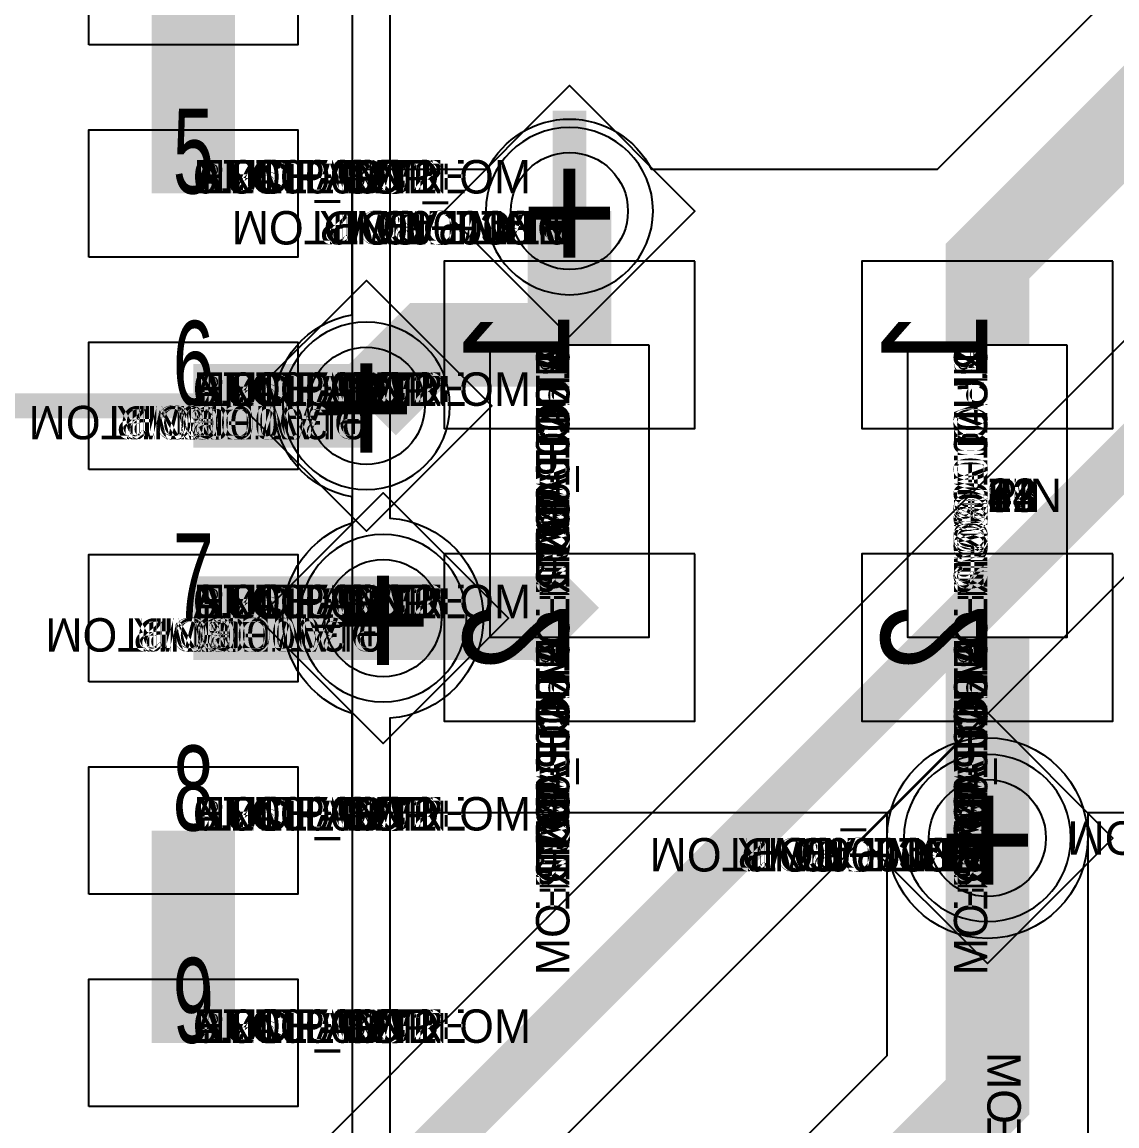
# Model space of a CAD drawing. Extents: x 0 to 323, y 0 to 320.
# Drawn here: x 99.04 to 105.59, y 187.43 to 194.04 of the extents above; entities that cross this region are included whole.
import ezdxf
from ezdxf.enums import TextEntityAlignment as Align

# ---------------------------------------------------------------- set-up
doc = ezdxf.new("R2010")
doc.units = 0
doc.header["$MEASUREMENT"] = 0
doc.layers.get('0').update_dxf_attribs({"linetype": 'CONTINUOUS'})
for name, color, linetype in [('CDN_FIGURES', 7, 'CONTINUOUS'), ('ETCH_BOTTOM', 7, 'CONTINUOUS'), ('ETCH_GND', 3, 'CONTINUOUS'), ('ETCH_INT1', 4, 'CONTINUOUS'), ('ETCH_INT2', 5, 'CONTINUOUS'), ('ETCH_PWR', 6, 'CONTINUOUS'), ('ETCH_TOP', 2, 'CONTINUOUS'), ('MANUFACTURING_NCLEGEND-1-6', 8, 'CONTINUOUS'), ('PACKAGE_GEOMETRY_ASSEMBLY_TOP', 11, 'CONTINUOUS'), ('PACKAGE_GEOMETRY_PIN_NUMBER', 9, 'CONTINUOUS')]:
    doc.layers.add(name, color=color, linetype=linetype)

# ---------------------------------------------------------------- blocks, each defined once
blk = doc.blocks.new('PAD_INFO')
for tag in ['SHAPE_TYPE', 'PAD_HEIGHT', 'PAD_LAYER', 'PAD_TYPE', 'PAD_WIDTH']:
    blk.add_attdef(tag, (0, 0), '', height=0.2)
at = {"flags": 2}
blk.add_attdef('CDN_TYPE', (0, 0), '', height=0.2, dxfattribs=at)
blk = doc.blocks.new('DRILL_INFO')
at = {"flags": 2}
blk.add_attdef('CDN_TYPE', (0, 0), '', height=0.2, dxfattribs=at)
for tag in ['FSHAPE', 'FCHAR', 'DRILL_HEIGHT', 'DIAMETER', 'PLATED', 'DRILL_WIDTH']:
    blk.add_attdef(tag, (0, 0), '', height=0.2)
blk = doc.blocks.new('VIA0700X0300')
at = {"layer": 'ETCH_BOTTOM'}
blk.add_circle((0, 0), 0.35, dxfattribs=at)
at = {"layer": 'ETCH_GND'}
blk.add_circle((0, 0), 0.35, dxfattribs=at)
at = {"layer": 'ETCH_INT1'}
blk.add_circle((0, 0), 0.35, dxfattribs=at)
at = {"layer": 'ETCH_INT2'}
blk.add_circle((0, 0), 0.35, dxfattribs=at)
at = {"layer": 'ETCH_PWR'}
blk.add_circle((0, 0), 0.35, dxfattribs=at)
at = {"layer": 'ETCH_TOP'}
blk.add_circle((0, 0), 0.35, dxfattribs=at)
ref = blk.add_blockref('PAD_INFO', (0, 0))
ref.add_attrib('PAD_LAYER', 'ETCH_TOP', (0, 0), dxfattribs={"height": 0.2})
ref.add_attrib('SHAPE_TYPE', 'NULL', (0, 0), dxfattribs={"height": 0.2})
ref.add_attrib('PAD_TYPE', 'ANTIPAD', (0, 0), dxfattribs={"height": 0.2})
ref.add_attrib('PAD_WIDTH', '0.000000', (0, 0), dxfattribs={"height": 0.2})
ref.add_attrib('PAD_HEIGHT', '0.000000', (0, 0), dxfattribs={"height": 0.2})
ref = blk.add_blockref('PAD_INFO', (0, 0))
ref.add_attrib('PAD_LAYER', 'ETCH_GND', (0, 0), dxfattribs={"height": 0.2})
ref.add_attrib('SHAPE_TYPE', 'NULL', (0, 0), dxfattribs={"height": 0.2})
ref.add_attrib('PAD_TYPE', 'ANTIPAD', (0, 0), dxfattribs={"height": 0.2})
ref.add_attrib('PAD_WIDTH', '0.000000', (0, 0), dxfattribs={"height": 0.2})
ref.add_attrib('PAD_HEIGHT', '0.000000', (0, 0), dxfattribs={"height": 0.2})
ref = blk.add_blockref('PAD_INFO', (0, 0))
ref.add_attrib('PAD_LAYER', 'ETCH_INT1', (0, 0), dxfattribs={"height": 0.2})
ref.add_attrib('SHAPE_TYPE', 'NULL', (0, 0), dxfattribs={"height": 0.2})
ref.add_attrib('PAD_TYPE', 'ANTIPAD', (0, 0), dxfattribs={"height": 0.2})
ref.add_attrib('PAD_WIDTH', '0.000000', (0, 0), dxfattribs={"height": 0.2})
ref.add_attrib('PAD_HEIGHT', '0.000000', (0, 0), dxfattribs={"height": 0.2})
ref = blk.add_blockref('PAD_INFO', (0, 0))
ref.add_attrib('PAD_LAYER', 'ETCH_INT2', (0, 0), dxfattribs={"height": 0.2})
ref.add_attrib('SHAPE_TYPE', 'NULL', (0, 0), dxfattribs={"height": 0.2})
ref.add_attrib('PAD_TYPE', 'ANTIPAD', (0, 0), dxfattribs={"height": 0.2})
ref.add_attrib('PAD_WIDTH', '0.000000', (0, 0), dxfattribs={"height": 0.2})
ref.add_attrib('PAD_HEIGHT', '0.000000', (0, 0), dxfattribs={"height": 0.2})
ref = blk.add_blockref('PAD_INFO', (0, 0))
ref.add_attrib('PAD_LAYER', 'ETCH_PWR', (0, 0), dxfattribs={"height": 0.2})
ref.add_attrib('SHAPE_TYPE', 'NULL', (0, 0), dxfattribs={"height": 0.2})
ref.add_attrib('PAD_TYPE', 'ANTIPAD', (0, 0), dxfattribs={"height": 0.2})
ref.add_attrib('PAD_WIDTH', '0.000000', (0, 0), dxfattribs={"height": 0.2})
ref.add_attrib('PAD_HEIGHT', '0.000000', (0, 0), dxfattribs={"height": 0.2})
ref = blk.add_blockref('PAD_INFO', (0, 0))
ref.add_attrib('PAD_LAYER', 'ETCH_BOTTOM', (0, 0), dxfattribs={"height": 0.2})
ref.add_attrib('SHAPE_TYPE', 'NULL', (0, 0), dxfattribs={"height": 0.2})
ref.add_attrib('PAD_TYPE', 'ANTIPAD', (0, 0), dxfattribs={"height": 0.2})
ref.add_attrib('PAD_WIDTH', '0.000000', (0, 0), dxfattribs={"height": 0.2})
ref.add_attrib('PAD_HEIGHT', '0.000000', (0, 0), dxfattribs={"height": 0.2})
ref = blk.add_blockref('PAD_INFO', (0, 0))
ref.add_attrib('PAD_LAYER', 'ETCH_TOP', (0, 0), dxfattribs={"height": 0.2})
ref.add_attrib('SHAPE_TYPE', 'NULL', (0, 0), dxfattribs={"height": 0.2})
ref.add_attrib('PAD_TYPE', 'THERMAL', (0, 0), dxfattribs={"height": 0.2})
ref.add_attrib('PAD_WIDTH', '0.000000', (0, 0), dxfattribs={"height": 0.2})
ref.add_attrib('PAD_HEIGHT', '0.000000', (0, 0), dxfattribs={"height": 0.2})
ref = blk.add_blockref('PAD_INFO', (0, 0))
ref.add_attrib('PAD_LAYER', 'ETCH_GND', (0, 0), dxfattribs={"height": 0.2})
ref.add_attrib('SHAPE_TYPE', 'NULL', (0, 0), dxfattribs={"height": 0.2})
ref.add_attrib('PAD_TYPE', 'THERMAL', (0, 0), dxfattribs={"height": 0.2})
ref.add_attrib('PAD_WIDTH', '0.000000', (0, 0), dxfattribs={"height": 0.2})
ref.add_attrib('PAD_HEIGHT', '0.000000', (0, 0), dxfattribs={"height": 0.2})
ref = blk.add_blockref('PAD_INFO', (0, 0))
ref.add_attrib('PAD_LAYER', 'ETCH_INT1', (0, 0), dxfattribs={"height": 0.2})
ref.add_attrib('SHAPE_TYPE', 'NULL', (0, 0), dxfattribs={"height": 0.2})
ref.add_attrib('PAD_TYPE', 'THERMAL', (0, 0), dxfattribs={"height": 0.2})
ref.add_attrib('PAD_WIDTH', '0.000000', (0, 0), dxfattribs={"height": 0.2})
ref.add_attrib('PAD_HEIGHT', '0.000000', (0, 0), dxfattribs={"height": 0.2})
ref = blk.add_blockref('PAD_INFO', (0, 0))
ref.add_attrib('PAD_LAYER', 'ETCH_INT2', (0, 0), dxfattribs={"height": 0.2})
ref.add_attrib('SHAPE_TYPE', 'NULL', (0, 0), dxfattribs={"height": 0.2})
ref.add_attrib('PAD_TYPE', 'THERMAL', (0, 0), dxfattribs={"height": 0.2})
ref.add_attrib('PAD_WIDTH', '0.000000', (0, 0), dxfattribs={"height": 0.2})
ref.add_attrib('PAD_HEIGHT', '0.000000', (0, 0), dxfattribs={"height": 0.2})
ref = blk.add_blockref('PAD_INFO', (0, 0))
ref.add_attrib('PAD_LAYER', 'ETCH_PWR', (0, 0), dxfattribs={"height": 0.2})
ref.add_attrib('SHAPE_TYPE', 'NULL', (0, 0), dxfattribs={"height": 0.2})
ref.add_attrib('PAD_TYPE', 'THERMAL', (0, 0), dxfattribs={"height": 0.2})
ref.add_attrib('PAD_WIDTH', '0.000000', (0, 0), dxfattribs={"height": 0.2})
ref.add_attrib('PAD_HEIGHT', '0.000000', (0, 0), dxfattribs={"height": 0.2})
ref = blk.add_blockref('PAD_INFO', (0, 0))
ref.add_attrib('PAD_LAYER', 'ETCH_BOTTOM', (0, 0), dxfattribs={"height": 0.2})
ref.add_attrib('SHAPE_TYPE', 'NULL', (0, 0), dxfattribs={"height": 0.2})
ref.add_attrib('PAD_TYPE', 'THERMAL', (0, 0), dxfattribs={"height": 0.2})
ref.add_attrib('PAD_WIDTH', '0.000000', (0, 0), dxfattribs={"height": 0.2})
ref.add_attrib('PAD_HEIGHT', '0.000000', (0, 0), dxfattribs={"height": 0.2})
ref = blk.add_blockref('PAD_INFO', (0, 0))
ref.add_attrib('PAD_LAYER', 'ETCH_TOP', (0, 0), dxfattribs={"height": 0.2})
ref.add_attrib('SHAPE_TYPE', 'CIRCLE', (0, 0), dxfattribs={"height": 0.2})
ref.add_attrib('PAD_TYPE', 'REGULAR', (0, 0), dxfattribs={"height": 0.2})
ref.add_attrib('PAD_WIDTH', '0.700000', (0, 0), dxfattribs={"height": 0.2})
ref.add_attrib('PAD_HEIGHT', '0.700000', (0, 0), dxfattribs={"height": 0.2})
ref = blk.add_blockref('PAD_INFO', (0, 0))
ref.add_attrib('PAD_LAYER', 'ETCH_GND', (0, 0), dxfattribs={"height": 0.2})
ref.add_attrib('SHAPE_TYPE', 'CIRCLE', (0, 0), dxfattribs={"height": 0.2})
ref.add_attrib('PAD_TYPE', 'REGULAR', (0, 0), dxfattribs={"height": 0.2})
ref.add_attrib('PAD_WIDTH', '0.700000', (0, 0), dxfattribs={"height": 0.2})
ref.add_attrib('PAD_HEIGHT', '0.700000', (0, 0), dxfattribs={"height": 0.2})
ref = blk.add_blockref('PAD_INFO', (0, 0))
ref.add_attrib('PAD_LAYER', 'ETCH_INT1', (0, 0), dxfattribs={"height": 0.2})
ref.add_attrib('SHAPE_TYPE', 'CIRCLE', (0, 0), dxfattribs={"height": 0.2})
ref.add_attrib('PAD_TYPE', 'REGULAR', (0, 0), dxfattribs={"height": 0.2})
ref.add_attrib('PAD_WIDTH', '0.700000', (0, 0), dxfattribs={"height": 0.2})
ref.add_attrib('PAD_HEIGHT', '0.700000', (0, 0), dxfattribs={"height": 0.2})
ref = blk.add_blockref('PAD_INFO', (0, 0))
ref.add_attrib('PAD_LAYER', 'ETCH_INT2', (0, 0), dxfattribs={"height": 0.2})
ref.add_attrib('SHAPE_TYPE', 'CIRCLE', (0, 0), dxfattribs={"height": 0.2})
ref.add_attrib('PAD_TYPE', 'REGULAR', (0, 0), dxfattribs={"height": 0.2})
ref.add_attrib('PAD_WIDTH', '0.700000', (0, 0), dxfattribs={"height": 0.2})
ref.add_attrib('PAD_HEIGHT', '0.700000', (0, 0), dxfattribs={"height": 0.2})
ref = blk.add_blockref('PAD_INFO', (0, 0))
ref.add_attrib('PAD_LAYER', 'ETCH_PWR', (0, 0), dxfattribs={"height": 0.2})
ref.add_attrib('SHAPE_TYPE', 'CIRCLE', (0, 0), dxfattribs={"height": 0.2})
ref.add_attrib('PAD_TYPE', 'REGULAR', (0, 0), dxfattribs={"height": 0.2})
ref.add_attrib('PAD_WIDTH', '0.700000', (0, 0), dxfattribs={"height": 0.2})
ref.add_attrib('PAD_HEIGHT', '0.700000', (0, 0), dxfattribs={"height": 0.2})
ref = blk.add_blockref('PAD_INFO', (0, 0))
ref.add_attrib('PAD_LAYER', 'ETCH_BOTTOM', (0, 0), dxfattribs={"height": 0.2})
ref.add_attrib('SHAPE_TYPE', 'CIRCLE', (0, 0), dxfattribs={"height": 0.2})
ref.add_attrib('PAD_TYPE', 'REGULAR', (0, 0), dxfattribs={"height": 0.2})
ref.add_attrib('PAD_WIDTH', '0.700000', (0, 0), dxfattribs={"height": 0.2})
ref.add_attrib('PAD_HEIGHT', '0.700000', (0, 0), dxfattribs={"height": 0.2})
ref = blk.add_blockref('DRILL_INFO', (0, 0))
ref.add_attrib('DIAMETER', '0.300000', (0, 0), dxfattribs={"height": 0.2})
ref.add_attrib('PLATED', 'PLATED', (0, 0), dxfattribs={"height": 0.2})
ref.add_attrib('FSHAPE', 'DIAMOND', (0, 0), dxfattribs={"height": 0.2})
ref.add_attrib('FCHAR', '+', (0, 0), dxfattribs={"height": 0.2})
ref.add_attrib('DRILL_WIDTH', '1.500000', (0, 0), dxfattribs={"height": 0.2})
ref.add_attrib('DRILL_HEIGHT', '1.500000', (0, 0), dxfattribs={"height": 0.2})
for tag in ['CDN_TYPE', 'PIN']:
    blk.add_attdef(tag, (0, 0), '', height=0.2)
at = {"flags": 2}
for tag in ['PSTKNAME', 'BBV']:
    blk.add_attdef(tag, (0, 0), '', height=0.2, dxfattribs=at)
blk = doc.blocks.new('FIGURE_DIAMOND')
at = {"layer": 'CDN_FIGURES'}
blk.add_lwpolyline([(-0.5, 0), (0, 0.5), (0.5, 0), (0, -0.5)], close=True, dxfattribs=at)
blk = doc.blocks.new('RC1000X1500TS')
at = {"layer": 'ETCH_TOP'}
blk.add_lwpolyline([(-0.5, -0.75), (-0.5, 0.75), (0.5, 0.75), (0.5, -0.75)], close=True, dxfattribs=at)
ref = blk.add_blockref('PAD_INFO', (0, 0))
ref.add_attrib('PAD_LAYER', 'ETCH_TOP', (0, 0), dxfattribs={"height": 0.2})
ref.add_attrib('SHAPE_TYPE', 'NULL', (0, 0), dxfattribs={"height": 0.2})
ref.add_attrib('PAD_TYPE', 'ANTIPAD', (0, 0), dxfattribs={"height": 0.2})
ref.add_attrib('PAD_WIDTH', '0.000000', (0, 0), dxfattribs={"height": 0.2})
ref.add_attrib('PAD_HEIGHT', '0.000000', (0, 0), dxfattribs={"height": 0.2})
ref = blk.add_blockref('PAD_INFO', (0, 0))
ref.add_attrib('PAD_LAYER', 'ETCH_GND', (0, 0), dxfattribs={"height": 0.2})
ref.add_attrib('SHAPE_TYPE', 'NULL', (0, 0), dxfattribs={"height": 0.2})
ref.add_attrib('PAD_TYPE', 'ANTIPAD', (0, 0), dxfattribs={"height": 0.2})
ref.add_attrib('PAD_WIDTH', '0.000000', (0, 0), dxfattribs={"height": 0.2})
ref.add_attrib('PAD_HEIGHT', '0.000000', (0, 0), dxfattribs={"height": 0.2})
ref = blk.add_blockref('PAD_INFO', (0, 0))
ref.add_attrib('PAD_LAYER', 'ETCH_INT1', (0, 0), dxfattribs={"height": 0.2})
ref.add_attrib('SHAPE_TYPE', 'NULL', (0, 0), dxfattribs={"height": 0.2})
ref.add_attrib('PAD_TYPE', 'ANTIPAD', (0, 0), dxfattribs={"height": 0.2})
ref.add_attrib('PAD_WIDTH', '0.000000', (0, 0), dxfattribs={"height": 0.2})
ref.add_attrib('PAD_HEIGHT', '0.000000', (0, 0), dxfattribs={"height": 0.2})
ref = blk.add_blockref('PAD_INFO', (0, 0))
ref.add_attrib('PAD_LAYER', 'ETCH_INT2', (0, 0), dxfattribs={"height": 0.2})
ref.add_attrib('SHAPE_TYPE', 'NULL', (0, 0), dxfattribs={"height": 0.2})
ref.add_attrib('PAD_TYPE', 'ANTIPAD', (0, 0), dxfattribs={"height": 0.2})
ref.add_attrib('PAD_WIDTH', '0.000000', (0, 0), dxfattribs={"height": 0.2})
ref.add_attrib('PAD_HEIGHT', '0.000000', (0, 0), dxfattribs={"height": 0.2})
ref = blk.add_blockref('PAD_INFO', (0, 0))
ref.add_attrib('PAD_LAYER', 'ETCH_PWR', (0, 0), dxfattribs={"height": 0.2})
ref.add_attrib('SHAPE_TYPE', 'NULL', (0, 0), dxfattribs={"height": 0.2})
ref.add_attrib('PAD_TYPE', 'ANTIPAD', (0, 0), dxfattribs={"height": 0.2})
ref.add_attrib('PAD_WIDTH', '0.000000', (0, 0), dxfattribs={"height": 0.2})
ref.add_attrib('PAD_HEIGHT', '0.000000', (0, 0), dxfattribs={"height": 0.2})
ref = blk.add_blockref('PAD_INFO', (0, 0))
ref.add_attrib('PAD_LAYER', 'ETCH_BOTTOM', (0, 0), dxfattribs={"height": 0.2})
ref.add_attrib('SHAPE_TYPE', 'NULL', (0, 0), dxfattribs={"height": 0.2})
ref.add_attrib('PAD_TYPE', 'ANTIPAD', (0, 0), dxfattribs={"height": 0.2})
ref.add_attrib('PAD_WIDTH', '0.000000', (0, 0), dxfattribs={"height": 0.2})
ref.add_attrib('PAD_HEIGHT', '0.000000', (0, 0), dxfattribs={"height": 0.2})
ref = blk.add_blockref('PAD_INFO', (0, 0))
ref.add_attrib('PAD_LAYER', 'ETCH_TOP', (0, 0), dxfattribs={"height": 0.2})
ref.add_attrib('SHAPE_TYPE', 'NULL', (0, 0), dxfattribs={"height": 0.2})
ref.add_attrib('PAD_TYPE', 'THERMAL', (0, 0), dxfattribs={"height": 0.2})
ref.add_attrib('PAD_WIDTH', '0.000000', (0, 0), dxfattribs={"height": 0.2})
ref.add_attrib('PAD_HEIGHT', '0.000000', (0, 0), dxfattribs={"height": 0.2})
ref = blk.add_blockref('PAD_INFO', (0, 0))
ref.add_attrib('PAD_LAYER', 'ETCH_GND', (0, 0), dxfattribs={"height": 0.2})
ref.add_attrib('SHAPE_TYPE', 'NULL', (0, 0), dxfattribs={"height": 0.2})
ref.add_attrib('PAD_TYPE', 'THERMAL', (0, 0), dxfattribs={"height": 0.2})
ref.add_attrib('PAD_WIDTH', '0.000000', (0, 0), dxfattribs={"height": 0.2})
ref.add_attrib('PAD_HEIGHT', '0.000000', (0, 0), dxfattribs={"height": 0.2})
ref = blk.add_blockref('PAD_INFO', (0, 0))
ref.add_attrib('PAD_LAYER', 'ETCH_INT1', (0, 0), dxfattribs={"height": 0.2})
ref.add_attrib('SHAPE_TYPE', 'NULL', (0, 0), dxfattribs={"height": 0.2})
ref.add_attrib('PAD_TYPE', 'THERMAL', (0, 0), dxfattribs={"height": 0.2})
ref.add_attrib('PAD_WIDTH', '0.000000', (0, 0), dxfattribs={"height": 0.2})
ref.add_attrib('PAD_HEIGHT', '0.000000', (0, 0), dxfattribs={"height": 0.2})
ref = blk.add_blockref('PAD_INFO', (0, 0))
ref.add_attrib('PAD_LAYER', 'ETCH_INT2', (0, 0), dxfattribs={"height": 0.2})
ref.add_attrib('SHAPE_TYPE', 'NULL', (0, 0), dxfattribs={"height": 0.2})
ref.add_attrib('PAD_TYPE', 'THERMAL', (0, 0), dxfattribs={"height": 0.2})
ref.add_attrib('PAD_WIDTH', '0.000000', (0, 0), dxfattribs={"height": 0.2})
ref.add_attrib('PAD_HEIGHT', '0.000000', (0, 0), dxfattribs={"height": 0.2})
ref = blk.add_blockref('PAD_INFO', (0, 0))
ref.add_attrib('PAD_LAYER', 'ETCH_PWR', (0, 0), dxfattribs={"height": 0.2})
ref.add_attrib('SHAPE_TYPE', 'NULL', (0, 0), dxfattribs={"height": 0.2})
ref.add_attrib('PAD_TYPE', 'THERMAL', (0, 0), dxfattribs={"height": 0.2})
ref.add_attrib('PAD_WIDTH', '0.000000', (0, 0), dxfattribs={"height": 0.2})
ref.add_attrib('PAD_HEIGHT', '0.000000', (0, 0), dxfattribs={"height": 0.2})
ref = blk.add_blockref('PAD_INFO', (0, 0))
ref.add_attrib('PAD_LAYER', 'ETCH_BOTTOM', (0, 0), dxfattribs={"height": 0.2})
ref.add_attrib('SHAPE_TYPE', 'NULL', (0, 0), dxfattribs={"height": 0.2})
ref.add_attrib('PAD_TYPE', 'THERMAL', (0, 0), dxfattribs={"height": 0.2})
ref.add_attrib('PAD_WIDTH', '0.000000', (0, 0), dxfattribs={"height": 0.2})
ref.add_attrib('PAD_HEIGHT', '0.000000', (0, 0), dxfattribs={"height": 0.2})
ref = blk.add_blockref('PAD_INFO', (0, 0))
ref.add_attrib('PAD_LAYER', 'ETCH_GND', (0, 0), dxfattribs={"height": 0.2})
ref.add_attrib('SHAPE_TYPE', 'NULL', (0, 0), dxfattribs={"height": 0.2})
ref.add_attrib('PAD_TYPE', 'REGULAR', (0, 0), dxfattribs={"height": 0.2})
ref.add_attrib('PAD_WIDTH', '0.000000', (0, 0), dxfattribs={"height": 0.2})
ref.add_attrib('PAD_HEIGHT', '0.000000', (0, 0), dxfattribs={"height": 0.2})
ref = blk.add_blockref('PAD_INFO', (0, 0))
ref.add_attrib('PAD_LAYER', 'ETCH_INT1', (0, 0), dxfattribs={"height": 0.2})
ref.add_attrib('SHAPE_TYPE', 'NULL', (0, 0), dxfattribs={"height": 0.2})
ref.add_attrib('PAD_TYPE', 'REGULAR', (0, 0), dxfattribs={"height": 0.2})
ref.add_attrib('PAD_WIDTH', '0.000000', (0, 0), dxfattribs={"height": 0.2})
ref.add_attrib('PAD_HEIGHT', '0.000000', (0, 0), dxfattribs={"height": 0.2})
ref = blk.add_blockref('PAD_INFO', (0, 0))
ref.add_attrib('PAD_LAYER', 'ETCH_INT2', (0, 0), dxfattribs={"height": 0.2})
ref.add_attrib('SHAPE_TYPE', 'NULL', (0, 0), dxfattribs={"height": 0.2})
ref.add_attrib('PAD_TYPE', 'REGULAR', (0, 0), dxfattribs={"height": 0.2})
ref.add_attrib('PAD_WIDTH', '0.000000', (0, 0), dxfattribs={"height": 0.2})
ref.add_attrib('PAD_HEIGHT', '0.000000', (0, 0), dxfattribs={"height": 0.2})
ref = blk.add_blockref('PAD_INFO', (0, 0))
ref.add_attrib('PAD_LAYER', 'ETCH_PWR', (0, 0), dxfattribs={"height": 0.2})
ref.add_attrib('SHAPE_TYPE', 'NULL', (0, 0), dxfattribs={"height": 0.2})
ref.add_attrib('PAD_TYPE', 'REGULAR', (0, 0), dxfattribs={"height": 0.2})
ref.add_attrib('PAD_WIDTH', '0.000000', (0, 0), dxfattribs={"height": 0.2})
ref.add_attrib('PAD_HEIGHT', '0.000000', (0, 0), dxfattribs={"height": 0.2})
ref = blk.add_blockref('PAD_INFO', (0, 0))
ref.add_attrib('PAD_LAYER', 'ETCH_BOTTOM', (0, 0), dxfattribs={"height": 0.2})
ref.add_attrib('SHAPE_TYPE', 'NULL', (0, 0), dxfattribs={"height": 0.2})
ref.add_attrib('PAD_TYPE', 'REGULAR', (0, 0), dxfattribs={"height": 0.2})
ref.add_attrib('PAD_WIDTH', '0.000000', (0, 0), dxfattribs={"height": 0.2})
ref.add_attrib('PAD_HEIGHT', '0.000000', (0, 0), dxfattribs={"height": 0.2})
ref = blk.add_blockref('DRILL_INFO', (0, 0))
ref.add_attrib('DIAMETER', '0.000000', (0, 0), dxfattribs={"height": 0.2})
ref.add_attrib('PLATED', 'PLATED', (0, 0), dxfattribs={"height": 0.2})
ref.add_attrib('FSHAPE', 'NULL', (0, 0), dxfattribs={"height": 0.2})
ref.add_attrib('DRILL_WIDTH', '0.000000', (0, 0), dxfattribs={"height": 0.2})
ref.add_attrib('DRILL_HEIGHT', '0.000000', (0, 0), dxfattribs={"height": 0.2})
ref = blk.add_blockref('PAD_INFO', (0, 0))
ref.add_attrib('PAD_LAYER', 'ETCH_TOP', (0, 0), dxfattribs={"height": 0.2})
ref.add_attrib('SHAPE_TYPE', 'RECTANGLE', (0, 0), dxfattribs={"height": 0.2})
ref.add_attrib('PAD_TYPE', 'REGULAR', (0, 0), dxfattribs={"height": 0.2})
ref.add_attrib('PAD_WIDTH', '1.000000', (0, 0), dxfattribs={"height": 0.2})
ref.add_attrib('PAD_HEIGHT', '1.500000', (0, 0), dxfattribs={"height": 0.2})
for tag in ['CDN_TYPE', 'PIN']:
    blk.add_attdef(tag, (0, 0), '', height=0.2)
at = {"flags": 2}
for tag in ['PSTKNAME', 'BBV']:
    blk.add_attdef(tag, (0, 0), '', height=0.2, dxfattribs=at)
blk = doc.blocks.new('F56')
at = {"layer": 'PACKAGE_GEOMETRY_ASSEMBLY_TOP'}
blk.add_lwpolyline([(0, -0.475), (1.75, -0.475), (1.75, 0.475), (0, 0.475)], close=True, dxfattribs=at)
at = {"layer": 'ETCH_TOP'}
ref = blk.add_blockref('RC1000X1500TS', (0, 0), dxfattribs=at)
ref.add_attrib('CDN_TYPE', 'PIN', (0, 0), dxfattribs={"height": 0.2})
ref.add_attrib('PIN', '1', (0, 0), dxfattribs={"height": 0.2})
ref = blk.add_blockref('RC1000X1500TS', (1.75, 0), dxfattribs=at)
ref.add_attrib('CDN_TYPE', 'PIN', (0, 0), dxfattribs={"height": 0.2})
ref.add_attrib('PIN', '2', (0, 0), dxfattribs={"height": 0.2})
at = {"flags": 2}
for tag in ['SYMBOL_TYPE', 'CDN_TYPE', 'REFDES']:
    blk.add_attdef(tag, (0, 0), '', height=0.2, dxfattribs=at)
blk = doc.blocks.new('RC1250X0760TS')
at = {"layer": 'ETCH_TOP'}
blk.add_lwpolyline([(-0.625, -0.38), (-0.625, 0.38), (0.625, 0.38), (0.625, -0.38)], close=True, dxfattribs=at)
ref = blk.add_blockref('PAD_INFO', (0, 0))
ref.add_attrib('PAD_LAYER', 'ETCH_TOP', (0, 0), dxfattribs={"height": 0.2})
ref.add_attrib('SHAPE_TYPE', 'NULL', (0, 0), dxfattribs={"height": 0.2})
ref.add_attrib('PAD_TYPE', 'ANTIPAD', (0, 0), dxfattribs={"height": 0.2})
ref.add_attrib('PAD_WIDTH', '0.000000', (0, 0), dxfattribs={"height": 0.2})
ref.add_attrib('PAD_HEIGHT', '0.000000', (0, 0), dxfattribs={"height": 0.2})
ref = blk.add_blockref('PAD_INFO', (0, 0))
ref.add_attrib('PAD_LAYER', 'ETCH_GND', (0, 0), dxfattribs={"height": 0.2})
ref.add_attrib('SHAPE_TYPE', 'NULL', (0, 0), dxfattribs={"height": 0.2})
ref.add_attrib('PAD_TYPE', 'ANTIPAD', (0, 0), dxfattribs={"height": 0.2})
ref.add_attrib('PAD_WIDTH', '0.000000', (0, 0), dxfattribs={"height": 0.2})
ref.add_attrib('PAD_HEIGHT', '0.000000', (0, 0), dxfattribs={"height": 0.2})
ref = blk.add_blockref('PAD_INFO', (0, 0))
ref.add_attrib('PAD_LAYER', 'ETCH_INT1', (0, 0), dxfattribs={"height": 0.2})
ref.add_attrib('SHAPE_TYPE', 'NULL', (0, 0), dxfattribs={"height": 0.2})
ref.add_attrib('PAD_TYPE', 'ANTIPAD', (0, 0), dxfattribs={"height": 0.2})
ref.add_attrib('PAD_WIDTH', '0.000000', (0, 0), dxfattribs={"height": 0.2})
ref.add_attrib('PAD_HEIGHT', '0.000000', (0, 0), dxfattribs={"height": 0.2})
ref = blk.add_blockref('PAD_INFO', (0, 0))
ref.add_attrib('PAD_LAYER', 'ETCH_INT2', (0, 0), dxfattribs={"height": 0.2})
ref.add_attrib('SHAPE_TYPE', 'NULL', (0, 0), dxfattribs={"height": 0.2})
ref.add_attrib('PAD_TYPE', 'ANTIPAD', (0, 0), dxfattribs={"height": 0.2})
ref.add_attrib('PAD_WIDTH', '0.000000', (0, 0), dxfattribs={"height": 0.2})
ref.add_attrib('PAD_HEIGHT', '0.000000', (0, 0), dxfattribs={"height": 0.2})
ref = blk.add_blockref('PAD_INFO', (0, 0))
ref.add_attrib('PAD_LAYER', 'ETCH_PWR', (0, 0), dxfattribs={"height": 0.2})
ref.add_attrib('SHAPE_TYPE', 'NULL', (0, 0), dxfattribs={"height": 0.2})
ref.add_attrib('PAD_TYPE', 'ANTIPAD', (0, 0), dxfattribs={"height": 0.2})
ref.add_attrib('PAD_WIDTH', '0.000000', (0, 0), dxfattribs={"height": 0.2})
ref.add_attrib('PAD_HEIGHT', '0.000000', (0, 0), dxfattribs={"height": 0.2})
ref = blk.add_blockref('PAD_INFO', (0, 0))
ref.add_attrib('PAD_LAYER', 'ETCH_BOTTOM', (0, 0), dxfattribs={"height": 0.2})
ref.add_attrib('SHAPE_TYPE', 'NULL', (0, 0), dxfattribs={"height": 0.2})
ref.add_attrib('PAD_TYPE', 'ANTIPAD', (0, 0), dxfattribs={"height": 0.2})
ref.add_attrib('PAD_WIDTH', '0.000000', (0, 0), dxfattribs={"height": 0.2})
ref.add_attrib('PAD_HEIGHT', '0.000000', (0, 0), dxfattribs={"height": 0.2})
ref = blk.add_blockref('PAD_INFO', (0, 0))
ref.add_attrib('PAD_LAYER', 'ETCH_TOP', (0, 0), dxfattribs={"height": 0.2})
ref.add_attrib('SHAPE_TYPE', 'NULL', (0, 0), dxfattribs={"height": 0.2})
ref.add_attrib('PAD_TYPE', 'THERMAL', (0, 0), dxfattribs={"height": 0.2})
ref.add_attrib('PAD_WIDTH', '0.000000', (0, 0), dxfattribs={"height": 0.2})
ref.add_attrib('PAD_HEIGHT', '0.000000', (0, 0), dxfattribs={"height": 0.2})
ref = blk.add_blockref('PAD_INFO', (0, 0))
ref.add_attrib('PAD_LAYER', 'ETCH_GND', (0, 0), dxfattribs={"height": 0.2})
ref.add_attrib('SHAPE_TYPE', 'NULL', (0, 0), dxfattribs={"height": 0.2})
ref.add_attrib('PAD_TYPE', 'THERMAL', (0, 0), dxfattribs={"height": 0.2})
ref.add_attrib('PAD_WIDTH', '0.000000', (0, 0), dxfattribs={"height": 0.2})
ref.add_attrib('PAD_HEIGHT', '0.000000', (0, 0), dxfattribs={"height": 0.2})
ref = blk.add_blockref('PAD_INFO', (0, 0))
ref.add_attrib('PAD_LAYER', 'ETCH_INT1', (0, 0), dxfattribs={"height": 0.2})
ref.add_attrib('SHAPE_TYPE', 'NULL', (0, 0), dxfattribs={"height": 0.2})
ref.add_attrib('PAD_TYPE', 'THERMAL', (0, 0), dxfattribs={"height": 0.2})
ref.add_attrib('PAD_WIDTH', '0.000000', (0, 0), dxfattribs={"height": 0.2})
ref.add_attrib('PAD_HEIGHT', '0.000000', (0, 0), dxfattribs={"height": 0.2})
ref = blk.add_blockref('PAD_INFO', (0, 0))
ref.add_attrib('PAD_LAYER', 'ETCH_INT2', (0, 0), dxfattribs={"height": 0.2})
ref.add_attrib('SHAPE_TYPE', 'NULL', (0, 0), dxfattribs={"height": 0.2})
ref.add_attrib('PAD_TYPE', 'THERMAL', (0, 0), dxfattribs={"height": 0.2})
ref.add_attrib('PAD_WIDTH', '0.000000', (0, 0), dxfattribs={"height": 0.2})
ref.add_attrib('PAD_HEIGHT', '0.000000', (0, 0), dxfattribs={"height": 0.2})
ref = blk.add_blockref('PAD_INFO', (0, 0))
ref.add_attrib('PAD_LAYER', 'ETCH_PWR', (0, 0), dxfattribs={"height": 0.2})
ref.add_attrib('SHAPE_TYPE', 'NULL', (0, 0), dxfattribs={"height": 0.2})
ref.add_attrib('PAD_TYPE', 'THERMAL', (0, 0), dxfattribs={"height": 0.2})
ref.add_attrib('PAD_WIDTH', '0.000000', (0, 0), dxfattribs={"height": 0.2})
ref.add_attrib('PAD_HEIGHT', '0.000000', (0, 0), dxfattribs={"height": 0.2})
ref = blk.add_blockref('PAD_INFO', (0, 0))
ref.add_attrib('PAD_LAYER', 'ETCH_BOTTOM', (0, 0), dxfattribs={"height": 0.2})
ref.add_attrib('SHAPE_TYPE', 'NULL', (0, 0), dxfattribs={"height": 0.2})
ref.add_attrib('PAD_TYPE', 'THERMAL', (0, 0), dxfattribs={"height": 0.2})
ref.add_attrib('PAD_WIDTH', '0.000000', (0, 0), dxfattribs={"height": 0.2})
ref.add_attrib('PAD_HEIGHT', '0.000000', (0, 0), dxfattribs={"height": 0.2})
ref = blk.add_blockref('PAD_INFO', (0, 0))
ref.add_attrib('PAD_LAYER', 'ETCH_TOP', (0, 0), dxfattribs={"height": 0.2})
ref.add_attrib('SHAPE_TYPE', 'RECTANGLE', (0, 0), dxfattribs={"height": 0.2})
ref.add_attrib('PAD_TYPE', 'REGULAR', (0, 0), dxfattribs={"height": 0.2})
ref.add_attrib('PAD_WIDTH', '1.250000', (0, 0), dxfattribs={"height": 0.2})
ref.add_attrib('PAD_HEIGHT', '0.760000', (0, 0), dxfattribs={"height": 0.2})
ref = blk.add_blockref('PAD_INFO', (0, 0))
ref.add_attrib('PAD_LAYER', 'ETCH_GND', (0, 0), dxfattribs={"height": 0.2})
ref.add_attrib('SHAPE_TYPE', 'NULL', (0, 0), dxfattribs={"height": 0.2})
ref.add_attrib('PAD_TYPE', 'REGULAR', (0, 0), dxfattribs={"height": 0.2})
ref.add_attrib('PAD_WIDTH', '0.000000', (0, 0), dxfattribs={"height": 0.2})
ref.add_attrib('PAD_HEIGHT', '0.000000', (0, 0), dxfattribs={"height": 0.2})
ref = blk.add_blockref('PAD_INFO', (0, 0))
ref.add_attrib('PAD_LAYER', 'ETCH_INT1', (0, 0), dxfattribs={"height": 0.2})
ref.add_attrib('SHAPE_TYPE', 'NULL', (0, 0), dxfattribs={"height": 0.2})
ref.add_attrib('PAD_TYPE', 'REGULAR', (0, 0), dxfattribs={"height": 0.2})
ref.add_attrib('PAD_WIDTH', '0.000000', (0, 0), dxfattribs={"height": 0.2})
ref.add_attrib('PAD_HEIGHT', '0.000000', (0, 0), dxfattribs={"height": 0.2})
ref = blk.add_blockref('PAD_INFO', (0, 0))
ref.add_attrib('PAD_LAYER', 'ETCH_INT2', (0, 0), dxfattribs={"height": 0.2})
ref.add_attrib('SHAPE_TYPE', 'NULL', (0, 0), dxfattribs={"height": 0.2})
ref.add_attrib('PAD_TYPE', 'REGULAR', (0, 0), dxfattribs={"height": 0.2})
ref.add_attrib('PAD_WIDTH', '0.000000', (0, 0), dxfattribs={"height": 0.2})
ref.add_attrib('PAD_HEIGHT', '0.000000', (0, 0), dxfattribs={"height": 0.2})
ref = blk.add_blockref('PAD_INFO', (0, 0))
ref.add_attrib('PAD_LAYER', 'ETCH_PWR', (0, 0), dxfattribs={"height": 0.2})
ref.add_attrib('SHAPE_TYPE', 'NULL', (0, 0), dxfattribs={"height": 0.2})
ref.add_attrib('PAD_TYPE', 'REGULAR', (0, 0), dxfattribs={"height": 0.2})
ref.add_attrib('PAD_WIDTH', '0.000000', (0, 0), dxfattribs={"height": 0.2})
ref.add_attrib('PAD_HEIGHT', '0.000000', (0, 0), dxfattribs={"height": 0.2})
ref = blk.add_blockref('PAD_INFO', (0, 0))
ref.add_attrib('PAD_LAYER', 'ETCH_BOTTOM', (0, 0), dxfattribs={"height": 0.2})
ref.add_attrib('SHAPE_TYPE', 'NULL', (0, 0), dxfattribs={"height": 0.2})
ref.add_attrib('PAD_TYPE', 'REGULAR', (0, 0), dxfattribs={"height": 0.2})
ref.add_attrib('PAD_WIDTH', '0.000000', (0, 0), dxfattribs={"height": 0.2})
ref.add_attrib('PAD_HEIGHT', '0.000000', (0, 0), dxfattribs={"height": 0.2})
ref = blk.add_blockref('DRILL_INFO', (0, 0))
ref.add_attrib('DIAMETER', '0.000000', (0, 0), dxfattribs={"height": 0.2})
ref.add_attrib('PLATED', 'PLATED', (0, 0), dxfattribs={"height": 0.2})
ref.add_attrib('FSHAPE', 'NULL', (0, 0), dxfattribs={"height": 0.2})
ref.add_attrib('DRILL_WIDTH', '0.000000', (0, 0), dxfattribs={"height": 0.2})
ref.add_attrib('DRILL_HEIGHT', '0.000000', (0, 0), dxfattribs={"height": 0.2})
for tag in ['CDN_TYPE', 'PIN']:
    blk.add_attdef(tag, (0, 0), '', height=0.2)
at = {"flags": 2}
for tag in ['PSTKNAME', 'BBV']:
    blk.add_attdef(tag, (0, 0), '', height=0.2, dxfattribs=at)
blk = doc.blocks.new('SO-24W')
at = {"layer": 'PACKAGE_GEOMETRY_ASSEMBLY_TOP'}
blk.add_lwpolyline([(-3.8, -7.8), (3.8, -7.8), (3.8, 7.8), (-3.8, 7.8)], close=True, dxfattribs=at)
at = {"layer": 'ETCH_TOP'}
ref = blk.add_blockref('RC1250X0760TS', (-4.75, 6.985), dxfattribs=at)
ref.add_attrib('CDN_TYPE', 'PIN', (0, 0), dxfattribs={"height": 0.2})
ref.add_attrib('PIN', '1', (0, 0), dxfattribs={"height": 0.2})
ref = blk.add_blockref('RC1250X0760TS', (4.75, 6.985), dxfattribs=at)
ref.add_attrib('CDN_TYPE', 'PIN', (0, 0), dxfattribs={"height": 0.2})
ref.add_attrib('PIN', '24', (0, 0), dxfattribs={"height": 0.2})
ref = blk.add_blockref('RC1250X0760TS', (-4.75, 5.715), dxfattribs=at)
ref.add_attrib('CDN_TYPE', 'PIN', (0, 0), dxfattribs={"height": 0.2})
ref.add_attrib('PIN', '2', (0, 0), dxfattribs={"height": 0.2})
ref = blk.add_blockref('RC1250X0760TS', (4.75, 5.715), dxfattribs=at)
ref.add_attrib('CDN_TYPE', 'PIN', (0, 0), dxfattribs={"height": 0.2})
ref.add_attrib('PIN', '23', (0, 0), dxfattribs={"height": 0.2})
ref = blk.add_blockref('RC1250X0760TS', (-4.75, 4.445), dxfattribs=at)
ref.add_attrib('CDN_TYPE', 'PIN', (0, 0), dxfattribs={"height": 0.2})
ref.add_attrib('PIN', '3', (0, 0), dxfattribs={"height": 0.2})
ref = blk.add_blockref('RC1250X0760TS', (4.75, 4.445), dxfattribs=at)
ref.add_attrib('CDN_TYPE', 'PIN', (0, 0), dxfattribs={"height": 0.2})
ref.add_attrib('PIN', '22', (0, 0), dxfattribs={"height": 0.2})
ref = blk.add_blockref('RC1250X0760TS', (-4.75, 3.175), dxfattribs=at)
ref.add_attrib('CDN_TYPE', 'PIN', (0, 0), dxfattribs={"height": 0.2})
ref.add_attrib('PIN', '4', (0, 0), dxfattribs={"height": 0.2})
ref = blk.add_blockref('RC1250X0760TS', (4.75, 3.175), dxfattribs=at)
ref.add_attrib('CDN_TYPE', 'PIN', (0, 0), dxfattribs={"height": 0.2})
ref.add_attrib('PIN', '21', (0, 0), dxfattribs={"height": 0.2})
ref = blk.add_blockref('RC1250X0760TS', (-4.75, 1.905), dxfattribs=at)
ref.add_attrib('CDN_TYPE', 'PIN', (0, 0), dxfattribs={"height": 0.2})
ref.add_attrib('PIN', '5', (0, 0), dxfattribs={"height": 0.2})
ref = blk.add_blockref('RC1250X0760TS', (4.75, 1.905), dxfattribs=at)
ref.add_attrib('CDN_TYPE', 'PIN', (0, 0), dxfattribs={"height": 0.2})
ref.add_attrib('PIN', '20', (0, 0), dxfattribs={"height": 0.2})
ref = blk.add_blockref('RC1250X0760TS', (-4.75, 0.635), dxfattribs=at)
ref.add_attrib('CDN_TYPE', 'PIN', (0, 0), dxfattribs={"height": 0.2})
ref.add_attrib('PIN', '6', (0, 0), dxfattribs={"height": 0.2})
ref = blk.add_blockref('RC1250X0760TS', (4.75, 0.635), dxfattribs=at)
ref.add_attrib('CDN_TYPE', 'PIN', (0, 0), dxfattribs={"height": 0.2})
ref.add_attrib('PIN', '19', (0, 0), dxfattribs={"height": 0.2})
ref = blk.add_blockref('RC1250X0760TS', (-4.75, -6.985), dxfattribs=at)
ref.add_attrib('CDN_TYPE', 'PIN', (0, 0), dxfattribs={"height": 0.2})
ref.add_attrib('PIN', '12', (0, 0), dxfattribs={"height": 0.2})
ref = blk.add_blockref('RC1250X0760TS', (-4.75, -4.445), dxfattribs=at)
ref.add_attrib('CDN_TYPE', 'PIN', (0, 0), dxfattribs={"height": 0.2})
ref.add_attrib('PIN', '10', (0, 0), dxfattribs={"height": 0.2})
ref = blk.add_blockref('RC1250X0760TS', (-4.75, -3.175), dxfattribs=at)
ref.add_attrib('CDN_TYPE', 'PIN', (0, 0), dxfattribs={"height": 0.2})
ref.add_attrib('PIN', '9', (0, 0), dxfattribs={"height": 0.2})
ref = blk.add_blockref('RC1250X0760TS', (-4.75, -1.905), dxfattribs=at)
ref.add_attrib('CDN_TYPE', 'PIN', (0, 0), dxfattribs={"height": 0.2})
ref.add_attrib('PIN', '8', (0, 0), dxfattribs={"height": 0.2})
ref = blk.add_blockref('RC1250X0760TS', (-4.75, -5.715), dxfattribs=at)
ref.add_attrib('CDN_TYPE', 'PIN', (0, 0), dxfattribs={"height": 0.2})
ref.add_attrib('PIN', '11', (0, 0), dxfattribs={"height": 0.2})
ref = blk.add_blockref('RC1250X0760TS', (-4.75, -0.635), dxfattribs=at)
ref.add_attrib('CDN_TYPE', 'PIN', (0, 0), dxfattribs={"height": 0.2})
ref.add_attrib('PIN', '7', (0, 0), dxfattribs={"height": 0.2})
ref = blk.add_blockref('RC1250X0760TS', (4.75, -0.635), dxfattribs=at)
ref.add_attrib('CDN_TYPE', 'PIN', (0, 0), dxfattribs={"height": 0.2})
ref.add_attrib('PIN', '18', (0, 0), dxfattribs={"height": 0.2})
ref = blk.add_blockref('RC1250X0760TS', (4.75, -3.175), dxfattribs=at)
ref.add_attrib('CDN_TYPE', 'PIN', (0, 0), dxfattribs={"height": 0.2})
ref.add_attrib('PIN', '16', (0, 0), dxfattribs={"height": 0.2})
ref = blk.add_blockref('RC1250X0760TS', (4.75, -6.985), dxfattribs=at)
ref.add_attrib('CDN_TYPE', 'PIN', (0, 0), dxfattribs={"height": 0.2})
ref.add_attrib('PIN', '13', (0, 0), dxfattribs={"height": 0.2})
ref = blk.add_blockref('RC1250X0760TS', (4.75, -1.905), dxfattribs=at)
ref.add_attrib('CDN_TYPE', 'PIN', (0, 0), dxfattribs={"height": 0.2})
ref.add_attrib('PIN', '17', (0, 0), dxfattribs={"height": 0.2})
ref = blk.add_blockref('RC1250X0760TS', (4.75, -4.445), dxfattribs=at)
ref.add_attrib('CDN_TYPE', 'PIN', (0, 0), dxfattribs={"height": 0.2})
ref.add_attrib('PIN', '15', (0, 0), dxfattribs={"height": 0.2})
ref = blk.add_blockref('RC1250X0760TS', (4.75, -5.715), dxfattribs=at)
ref.add_attrib('CDN_TYPE', 'PIN', (0, 0), dxfattribs={"height": 0.2})
ref.add_attrib('PIN', '14', (0, 0), dxfattribs={"height": 0.2})
at = {"flags": 2}
for tag in ['SYMBOL_TYPE', 'CDN_TYPE', 'REFDES']:
    blk.add_attdef(tag, (0, 0), '', height=0.2, dxfattribs=at)

msp = doc.modelspace()

# ---------------------------------------------------------------- linework, layer by layer
at = {"layer": 'ETCH_BOTTOM'}
for points, format in [([(111.8126, 195.3555, 0.5, 0.5, 0), (110.8626, 194.4055, 0.5, 0.5, 0), (106.6126, 194.4055, 0.5, 0.5, 0), (104.8126, 192.6055, 0.5, 0.5, 0), (104.8126, 192.1055, 0.5, 0.5, 0)], "xyseb"), ([(106.0125, 189.3054), (105.4127, 189.3054), (105.4127, 189.1555, -1), (104.2125, 189.1555), (104.2125, 189.3054), (101.0125, 189.3054), (101.0125, 189.8997, -0.726984), (101.0125, 191.0413), (101.0125, 191.197, -0.855606), (101.0125, 192.284), (101.0125, 193.1556), (101.8226, 193.1556, -0.612319), (102.8026, 193.1556), (104.514, 193.1556), (106.364, 195.0056)], "xyb"), ([(102.3126, 192.9055, 0.2, 0.2, 0), (102.3126, 193.5063, 0.2, 0.2, 0)], "xyseb"), ([(102.3126, 192.1055, 0.5, 0.5, 0), (102.3126, 192.9055, 0.5, 0.5, 0)], "xyseb"), ([(102.3126, 192.1055, 0.5, 0.5, 0), (101.4626, 192.1055, 0.5, 0.5, 0), (101.0976, 191.7405, 0.5, 0.5, 0)], "xyseb"), ([(100.4968, 191.7405, 0.2, 0.2, 0), (101.0976, 191.7405, 0.2, 0.2, 0)], "xyseb"), ([(101.1976, 190.4705, 0.5, 0.5, 0), (102.1976, 190.4705, 0.5, 0.5, 0), (102.3126, 190.3555, 0.5, 0.5, 0)], "xyseb"), ([(104.8126, 190.3555, 0.5, 0.5, 0), (104.8126, 189.1555, 0.5, 0.5, 0)], "xyseb")]:
    msp.add_lwpolyline(points, format=format, dxfattribs=at)
at = {"layer": 'ETCH_GND'}
for points in [[(101.6977, 190.4705, 1), (100.6975, 190.4705, 1)], [(105.3127, 189.1555, 1), (104.3125, 189.1555, 1)]]:
    msp.add_lwpolyline(points, format="xyb", close=True, dxfattribs=at)
at = {"layer": 'ETCH_INT1'}
for points in [[(102.8127, 192.9055, 1), (101.8125, 192.9055, 1)], [(101.5977, 191.7405, 1), (100.5975, 191.7405, 1)], [(101.6977, 190.4705, 1), (100.6975, 190.4705, 1)], [(105.3127, 189.1555, 1), (104.3125, 189.1555, 1)]]:
    msp.add_lwpolyline(points, format="xyb", close=True, dxfattribs=at)
at = {"layer": 'ETCH_INT2'}
for points, format in [([(85.171, 180.4556), (88.0862, 180.4556), (88.1097, 180.4791), (89.0625, 180.4791), (89.086, 180.4556), (93.9555, 180.4556), (108.6377, 195.1379, -9.823898), (108.7802, 195.2804), (124.3055, 210.8056), (124.6794, 210.8056, -0.683571), (125.2625, 211.5326), (125.2625, 211.7626), (131.0125, 217.5126)], "xyb"), ([(81.4895, 179.9555, 0.3, 0.3, 0), (88.2933, 179.9555, 0.3, 0.3, 0), (88.3168, 179.979, 0.3, 0.3, 0), (88.8554, 179.979, 0.3, 0.3, 0), (88.8789, 179.9555, 0.3, 0.3, 0), (94.1626, 179.9555, 0.3, 0.3, 0), (124.5126, 210.3055, 0.3, 0.3, 0), (125.2895, 210.3055, 0.3, 0.3, 0), (125.7626, 210.7786, 0.3, 0.3, 0), (125.7626, 211.5555, 0.3, 0.3, 0), (131.5126, 217.3055, 0.3, 0.3, 0)], "xyseb"), ([(132.0127, 217.0984), (126.2627, 211.3484), (126.2627, 210.5715), (125.4966, 209.8054), (124.7197, 209.8054), (101.0091, 186.0948, -3.369844), (100.6233, 185.709), (94.3697, 179.4554), (93.9206, 179.4554, -2.158663), (93.1576, 179.4554), (89.07, 179.4554, -1.294764), (88.1022, 179.4554), (81.2824, 179.4554)], "xyb")]:
    msp.add_lwpolyline(points, format=format, dxfattribs=at)
for points in [[(102.8127, 192.9055, 1), (101.8125, 192.9055, 1)], [(101.5977, 191.7405, 1), (100.5975, 191.7405, 1)], [(105.3127, 189.1555, 1), (104.3125, 189.1555, 1)]]:
    msp.add_lwpolyline(points, format="xyb", close=True, dxfattribs=at)
at = {"layer": 'ETCH_PWR'}
for points in [[(102.8127, 192.9055, 1), (101.8125, 192.9055, 1)], [(101.5977, 191.7405, 1), (100.5975, 191.7405, 1)], [(105.3127, 189.1555, 1), (104.3125, 189.1555, 1)]]:
    msp.add_lwpolyline(points, format="xyb", close=True, dxfattribs=at)
at = {"layer": 'ETCH_TOP'}
for points, format in [([(101.2377, 194.7559), (101.2377, 191.0693, -0.935273), (101.2377, 189.8717), (101.2377, 186.1924, -0.809311), (101.2377, 185.0186), (101.2377, 184.8793), (104.2125, 187.8541), (104.2125, 189.1555, -1), (105.4127, 189.1555), (105.4127, 187.3569), (101.4869, 183.4312, -0.122942), (101.2377, 183.2815), (101.2377, 183.1904), (98.8875, 183.1904)], "xyb"), ([(100.0626, 193.0105, 0.5, 0.5, 0), (100.0626, 194.2805, 0.5, 0.5, 0)], "xyseb"), ([(100.0626, 191.7405, 0.5, 0.5, 0), (101.0976, 191.7405, 0.5, 0.5, 0)], "xyseb"), ([(98.8368, 191.7405, 0.15, 0.15, 0), (100.0626, 191.7405, 0.15, 0.15, 0)], "xyseb"), ([(100.0626, 190.4705, 0.5, 0.5, 0), (101.1976, 190.4705, 0.5, 0.5, 0)], "xyseb"), ([(100.0626, 187.9305, 0.5, 0.5, 0), (100.0626, 189.2005, 0.5, 0.5, 0)], "xyseb"), ([(104.8126, 189.1555, 0.5, 0.5, 0), (104.8126, 187.6055, 0.5, 0.5, 0), (101.0626, 183.8555, 0.5, 0.5, 0)], "xyseb")]:
    msp.add_lwpolyline(points, format=format, dxfattribs=at)

# ---------------------------------------------------------------- block references
msp.add_blockref('SO-24W', (104.8126, 191.1055))
at = {"xscale": -1}
for p, rotation in [((104.8126, 192.1055), 90), ((102.3126, 192.1055), 90), ((104.8126, 184.1055), 270)]:
    msp.add_blockref('F56', p, dxfattribs=dict(at, rotation=rotation))
at = {"layer": 'ETCH_TOP', "rotation": 180}
for p in [(102.3126, 192.9055), (101.0976, 191.7405), (101.1976, 190.4705), (107.3126, 189.2555), (104.8126, 189.1555)]:
    msp.add_blockref('VIA0700X0300', p, dxfattribs=at)
at = {"layer": 'MANUFACTURING_NCLEGEND-1-6', "xscale": 1.5, "yscale": 1.5}
for p in [(102.3126, 192.9055), (101.0976, 191.7405), (101.1976, 190.4705), (104.8126, 189.1555)]:
    msp.add_blockref('FIGURE_DIAMOND', p, dxfattribs=at)

# ---------------------------------------------------------------- texts
at = {"layer": 'MANUFACTURING_NCLEGEND-1-6'}
for p in [(102.3126, 192.9055), (101.0976, 191.7405), (101.1976, 190.4705), (104.8126, 189.1555)]:
    msp.add_text('+', height=0.75, dxfattribs=at).set_placement(p, align=Align.MIDDLE_CENTER)
at = {"layer": 'PACKAGE_GEOMETRY_PIN_NUMBER', "width": 0.649606}
for s, p in [('5', (100.0626, 193.0105)), ('6', (100.0626, 191.7405)), ('7', (100.0626, 190.4705)), ('8', (100.0626, 189.2005)), ('9', (100.0626, 187.9305))]:
    msp.add_text(s, height=0.508, dxfattribs=at).set_placement(p, align=Align.CENTER)
at = {"layer": 'PACKAGE_GEOMETRY_PIN_NUMBER', "text_generation_flag": 2, "width": 0.88}
for s, p in [('1', (102.3126, 192.1055)), ('1', (104.8126, 192.1055)), ('2', (102.3126, 190.3555)), ('2', (104.8126, 190.3555))]:
    msp.add_text(s, height=0.635, rotation=90, dxfattribs=at).set_placement(p, align=Align.CENTER)

doc.saveas('drawing.dxf')
